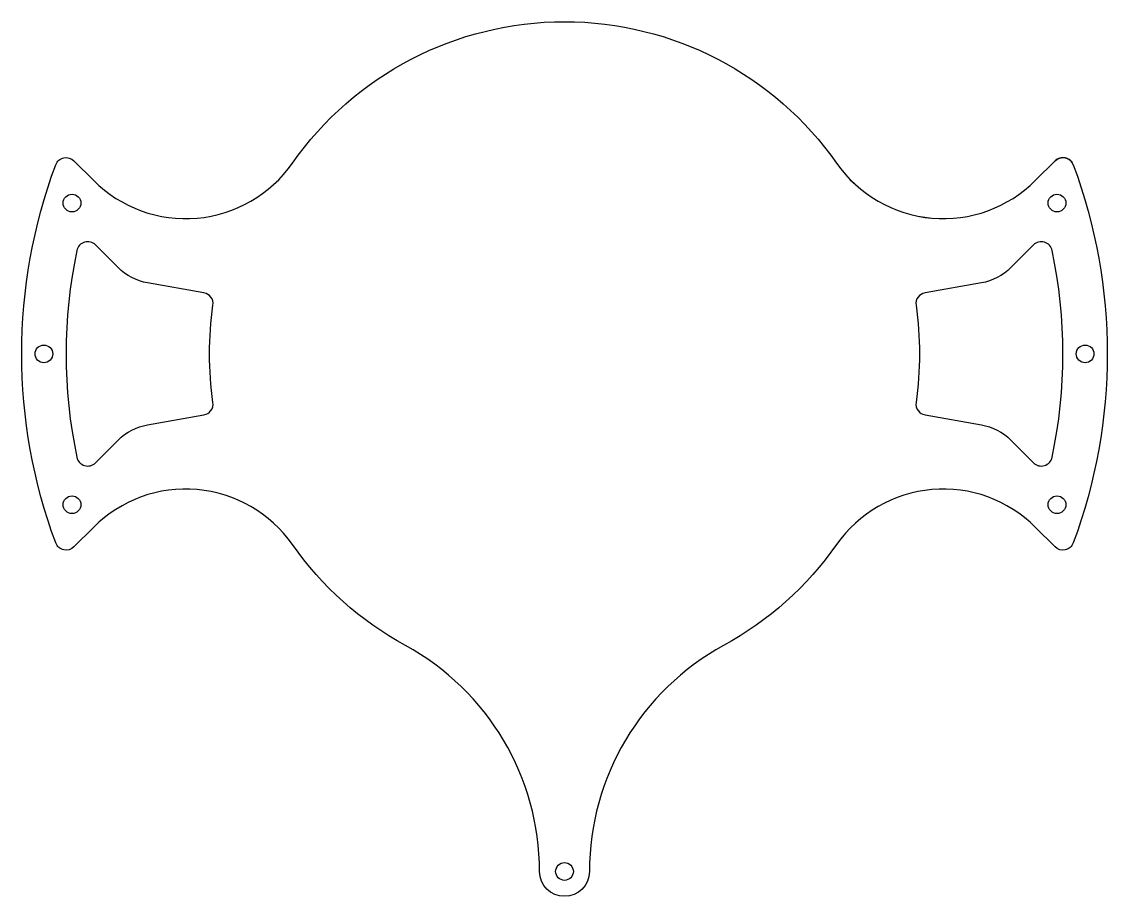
# Model space of a CAD drawing. Header units: millimetres. Extents: x -98 to 98, y -95 to 63.
import ezdxf

# ---------------------------------------------------------------- set-up
doc = ezdxf.new("R2010")
doc.units = ezdxf.units.MM
doc.layers.add('Layer 3 Sketches', color=254, linetype='Continuous', true_color=0xc2ced6)

msp = doc.modelspace()

# ---------------------------------------------------------------- linework, layer by layer
for points in [[(-84.67, 22.7, 0.595101), (-88.04, 21.7, 0.10486), (-88.04, -15.64, 0.595101), (-84.67, -16.64), (-80.6, -12.56, -0.153915), (-75.26, -9.78), (-65.1, -7.99, 0.403407), (-63.47, -5.75, -0.068857), (-63.47, 11.82, 0.403407), (-65.1, 14.06), (-75.26, 15.85, -0.153915), (-80.6, 18.63)], [(80.6, 18.63, -0.153915), (75.26, 15.85), (65.1, 14.06, 0.403407), (63.47, 11.82, -0.068857), (63.47, -5.75, 0.403407), (65.1, -7.99), (75.26, -9.78, -0.153915), (80.6, -12.56), (84.67, -16.64, 0.595101), (88.04, -15.64, 0.10486), (88.04, 21.7, 0.595101), (84.67, 22.7)]]:
    msp.add_lwpolyline(points, format="xyb", close=True)
at = {"layer": 'Layer 3 Sketches', "color": 241}
msp.add_lwpolyline([(49.13, 37.47, 0.466176), (85, 34.34), (88.57, 37.91, -0.546354), (91.85, 37.19, -0.179922), (91.85, -31.13, -0.546354), (88.57, -31.84), (85, -28.27, 0.466176), (49.13, -31.4, -0.115542), (28.73, -49.64, 0.274483), (4.5, -90.47, -0.996421), (-4.5, -90.47, 0.274483), (-28.73, -49.64, -0.115542), (-49.13, -31.4, 0.466176), (-85, -28.27), (-88.57, -31.84, -0.546354), (-91.85, -31.13, -0.179922), (-91.85, 37.19, -0.546354), (-88.57, 37.91), (-85, 34.34, 0.466176), (-49.13, 37.47, -0.520291)], format="xyb", close=True, dxfattribs=at)
for points in [[(91.85, 37.19, 0.546354), (88.57, 37.91), (85, 34.34)], [(91.85, -31.13, -0.546354), (88.57, -31.84), (85, -28.27)]]:
    msp.add_lwpolyline(points, format="xyb", dxfattribs=at)
for centre in [(-88.92, 30.28), (88.92, 30.28), (-94, 3.03), (94, 3.03), (-88.92, -24.21), (88.92, -24.21), (0, -90.47)]:
    msp.add_circle(centre, 1.6, dxfattribs=at)
msp.add_arc((68.38, 50.96), 23.5, 215.0231, 315, dxfattribs=at)

doc.saveas('drawing.dxf')
